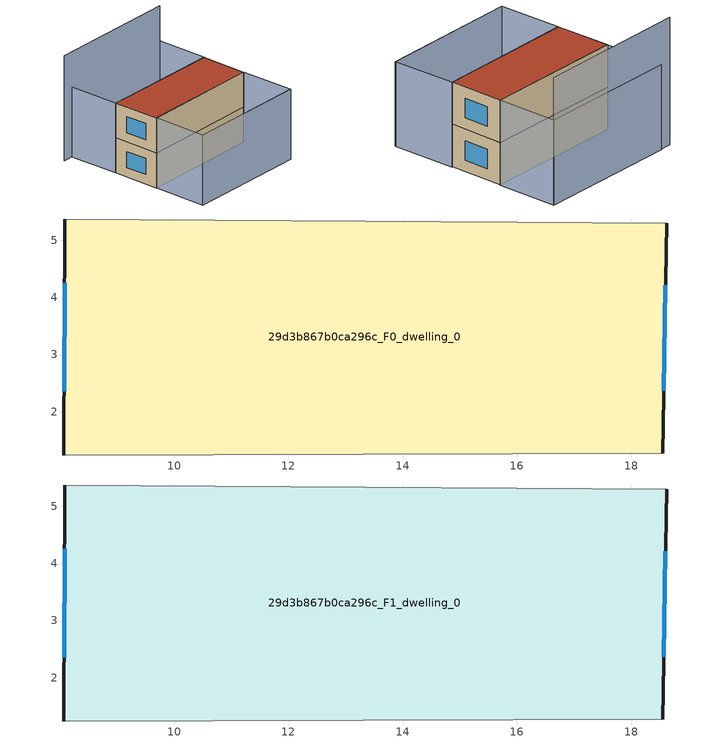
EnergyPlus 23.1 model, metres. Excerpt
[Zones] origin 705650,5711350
29d3b867b0ca296c_F0_dwelling_0
 floor ground (EU_floor_Construction): 18.62,5.3 18.55,1.28 8.07,1.24 8.08,5.37 z0
 wall outside (EU_wall_Construction): 8.08,5.37 8.07,1.24 / 18.55,1.28 18.62,5.3 z0:3
 wall adiabatic (EU_wall_Construction): 18.62,5.3 8.08,5.37 / 8.07,1.24 18.55,1.28 z0:3
 window (EU_Window_Construction): 8.08,4.26 8.07,2.36 / 18.57,2.36 18.6,4.21 z0.81:2.19
29d3b867b0ca296c_F1_dwelling_0
 floor to 29d3b867b0ca296c_F0_dwelling_0 (EU_floor_Construction): 18.62,5.3 18.55,1.28 8.07,1.24 8.08,5.37 z3
 wall outside (EU_wall_Construction): 8.08,5.37 8.07,1.24 / 18.55,1.28 18.62,5.3 z3:6
 wall adiabatic (EU_wall_Construction): 18.62,5.3 8.08,5.37 / 8.07,1.24 18.55,1.28 z3:6
 window (EU_Window_Construction): 8.08,4.26 8.07,2.36 / 18.57,2.36 18.6,4.21 z3.81:5.19
 roof outside (EU_roof_Construction): 18.55,1.28 18.62,5.3 8.08,5.37 8.07,1.24 z6
shading: 8.06,-3.41 18.6,-3.42 / 8.06,-3.42 8.07,1.29 / 8.07,1.29 18.6,1.28 / 18.6,1.28 18.6,-3.43 / 18.6,-3.43 8.06,-3.42 / 8.08,5.37 8.11,9.85 / 8.11,9.85 18.67,9.78 / 18.67,9.78 18.64,5.3 / 18.64,5.3 8.08,5.37 z0:6; 18.67,9.78 7.22,9.8 z0:9
[Building]
EU S2 Campaign: North Axis=0; Terrain=City; Solar Distribution=FullExterior
[Site:Location]
London: Latitude=51.5; Longitude=-0.5; Time Zone=0; Elevation=25
[SizingPeriod:WeatherFileDays]
AnnualSizingPeriod: Begin Month=1; Begin Day of Month=1; End Month=12; End Day of Month=31; Day of Week for Start Day=Monday; Use Weather File Daylight Saving Period=No; Use Weather File Rain and Snow Indicators=No
[MATERIAL]
EU_InternalMass_Material: Roughness=MediumRough; Thickness=0.1; Conductivity=1; Density=1800; Specific Heat=900; Thermal Absorptance=0.9; Solar Absorptance=0.7; Visible Absorptance=0.7
[MATERIAL:NOMASS] Roughness=MediumRough; Thermal Absorptance=0.9; Solar Absorptance=0.7; Visible Absorptance=0.7
Name | Thermal Resistance
EU_wall_NoMass | 0.727863
EU_roof_NoMass | 0.773354
EU_floor_NoMass | 1.79329
[WINDOWMATERIAL:SIMPLEGLAZINGSYSTEM]
EU_Window_SimpleGlazing: UFactor=2.58614; Solar Heat Gain Coefficient=0.76; Visible Transmittance=0.76
[CONSTRUCTION]
EU_wall_Construction: EU_wall_NoMass
EU_roof_Construction: EU_roof_NoMass
EU_floor_Construction: EU_floor_NoMass
EU_Window_Construction: EU_Window_SimpleGlazing
EU_InternalMass_Construction: EU_InternalMass_Material
[ZONE] Type=1; Multiplier=1; Ceiling Height=autocalculate; Volume=128.56; Floor Area=autocalculate; Part of Total Floor Area=Yes
29d3b867b0ca296c_F0_dwelling_0; 29d3b867b0ca296c_F1_dwelling_0
[INTERNALMASS] Construction=EU_InternalMass_Construction; Surface Area=42.8533
Name | Zone or ZoneList
29d3b867b0ca296c_F0_dwelling_0_EU_InternalMass | 29d3b867b0ca296c_F0_dwelling_0
29d3b867b0ca296c_F1_dwelling_0_EU_InternalMass | 29d3b867b0ca296c_F1_dwelling_0
[OTHEREQUIPMENT] Fuel Type=Electricity; Design Level Calculation Method=Watts/Area; Power per Zone Floor Area=1; Fraction Latent=0; Fraction Radiant=0; Fraction Lost=0; Carbon Dioxide Generation Rate=0; EndUse Subcategory=EU_Step8_InternalGains
Name | Zone or ZoneList or Space or SpaceList | Schedule
EU_Step8_InternalGain_29d3b867b0ca296c_F0_dwelling_0_f000 | 29d3b867b0ca296c_F0_dwelling_0 | EU_Step8_GainSchedule_29d3b867b0ca296c_F0_dwelling_0_f000
EU_Step8_InternalGain_29d3b867b0ca296c_F1_dwelling_0_f000 | 29d3b867b0ca296c_F1_dwelling_0 | EU_Step8_GainSchedule_29d3b867b0ca296c_F1_dwelling_0_f000
[ZONEVENTILATION:DESIGNFLOWRATE] Schedule=EU_AlwaysOn; Design Flow Rate Calculation Method=AirChanges/Hour; Air Changes per Hour=0.484901; Ventilation Type=Natural; Fan Pressure Rise=0; Fan Total Efficiency=1; Constant Term Coefficient=1; Temperature Term Coefficient=0; Velocity Term Coefficient=0; Velocity Squared Term Coefficient=0; Minimum Indoor Temperature=-100; Maximum Indoor Temperature=100; Delta Temperature=-100; Minimum Outdoor Temperature=-100; Maximum Outdoor Temperature=100; Maximum Wind Speed=40
Name | Zone or ZoneList or Space or SpaceList
EU_ConstantAir_29d3b867b0ca296c_F0_dwelling_0 | 29d3b867b0ca296c_F0_dwelling_0
EU_ConstantAir_29d3b867b0ca296c_F1_dwelling_0 | 29d3b867b0ca296c_F1_dwelling_0
[HVACTEMPLATE:THERMOSTAT] Constant Heating Setpoint=20; Constant Cooling Setpoint=50
EU_HeatOnly_29d3b867b0ca296c_F0_dwelling_0; EU_HeatOnly_29d3b867b0ca296c_F1_dwelling_0
[HVACTEMPLATE:ZONE:IDEALLOADSAIRSYSTEM] System Availability Schedule=EU_AlwaysOn; Maximum Heating Supply Air Temperature=50; Minimum Cooling Supply Air Temperature=13; Maximum Heating Supply Air Humidity Ratio=0.0156; Minimum Cooling Supply Air Humidity Ratio=0.0077; Heating Limit=NoLimit; Cooling Limit=NoLimit; Heating Availability Schedule=EU_AlwaysOn; Cooling Availability Schedule=EU_CoolingOff; Dehumidification Control Type=ConstantSensibleHeatRatio; Cooling Sensible Heat Ratio=0.7; Dehumidification Setpoint=60; Humidification Control Type=None; Humidification Setpoint=30; Outdoor Air Method=None; Outdoor Air Flow Rate per Person=0.00944; Outdoor Air Flow Rate per Zone Floor Area=0; Outdoor Air Flow Rate per Zone=0; Demand Controlled Ventilation Type=None; Outdoor Air Economizer Type=NoEconomizer; Heat Recovery Type=None; Sensible Heat Recovery Effectiveness=0.7; Latent Heat Recovery Effectiveness=0.65
Name | Template Thermostat
29d3b867b0ca296c_F0_dwelling_0 | EU_HeatOnly_29d3b867b0ca296c_F0_dwelling_0
29d3b867b0ca296c_F1_dwelling_0 | EU_HeatOnly_29d3b867b0ca296c_F1_dwelling_0
[SIZING:ZONE] Zone Cooling Design Supply Air Temperature Input Method=SupplyAirTemperature; Zone Cooling Design Supply Air Temperature=13; Zone Heating Design Supply Air Temperature Input Method=SupplyAirTemperature; Zone Heating Design Supply Air Temperature=50; Zone Cooling Design Supply Air Humidity Ratio=0.008; Zone Heating Design Supply Air Humidity Ratio=0.008; Cooling Design Air Flow Method=DesignDay; Cooling Design Air Flow Rate=0; Cooling Minimum Air Flow per Zone Floor Area=0.000762; Cooling Minimum Air Flow=0; Cooling Minimum Air Flow Fraction=0.2; Heating Design Air Flow Method=DesignDay; Heating Design Air Flow Rate=0; Heating Maximum Air Flow per Zone Floor Area=0.002032; Heating Maximum Air Flow=0.141576; Heating Maximum Air Flow Fraction=0.3; Account for Dedicated Outdoor Air System=No; Dedicated Outdoor Air System Control Strategy=NeutralSupplyAir; Dedicated Outdoor Air Low Setpoint Temperature for Design=autosize; Dedicated Outdoor Air High Setpoint Temperature for Design=autosize; Zone Load Sizing Method=Sensible Load Only No Latent Load; Zone Latent Cooling Design Supply Air Humidity Ratio Input Method=HumidityRatioDifference; Zone Cooling Design Supply Air Humidity Ratio Difference=0.005; Zone Latent Heating Design Supply Air Humidity Ratio Input Method=HumidityRatioDifference; Zone Humidification Design Supply Air Humidity Ratio Difference=0.005
29d3b867b0ca296c_F0_dwelling_0; 29d3b867b0ca296c_F1_dwelling_0
[SCHEDULE:CONSTANT]
Name | Hourly Value
EU_AlwaysOn | 1
EU_CoolingOff | 0
[SCHEDULE:FILE] Column Number=1; Rows to Skip at Top=0; Number of Hours of Data=8760; Column Separator=Comma; Interpolate to Timestep=No; Minutes per Item=60; Adjust Schedule for Daylight Savings=Yes
Name | File
EU_Step8_GainSchedule_29d3b867b0ca296c_F0_dwelling_0_f000 | ../../schedules/29d3b867b0ca296c/29d3b867b0ca296c_F0_dwelling_0_f000_gain.csv
EU_Step8_GainSchedule_29d3b867b0ca296c_F1_dwelling_0_f000 | ../../schedules/29d3b867b0ca296c/29d3b867b0ca296c_F1_dwelling_0_f000_gain.csv
